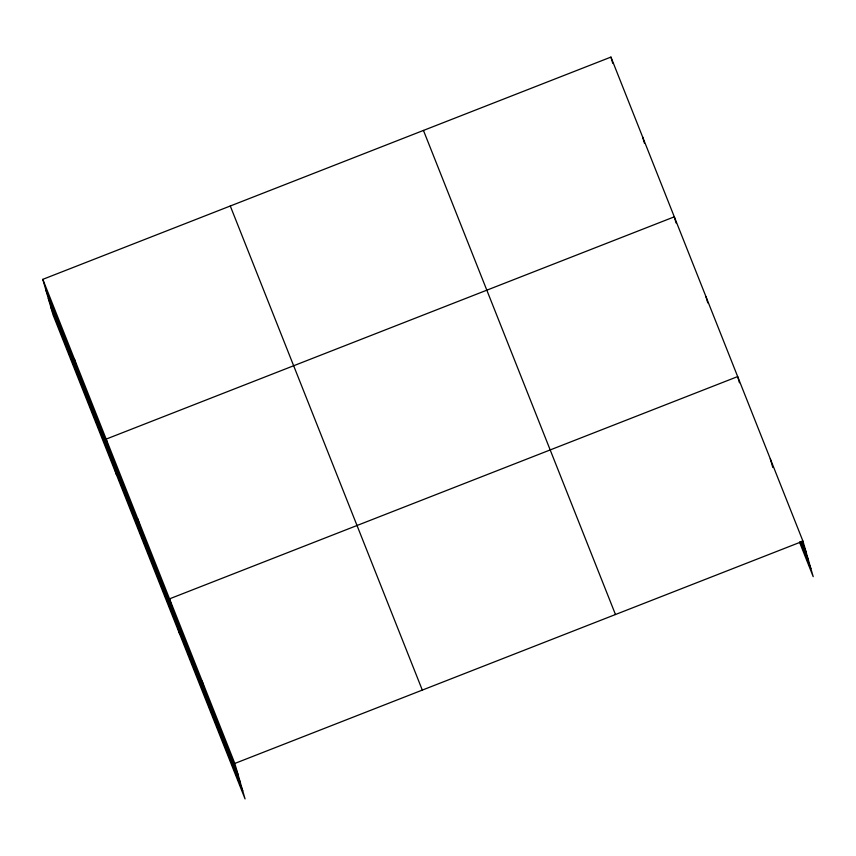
<?xml version="1.0" encoding="UTF-8"?>
<svg xmlns="http://www.w3.org/2000/svg" width="856" height="856" viewBox="0 0 856 856"><rect width="100%" height="100%" fill="white"/><g stroke="black" fill="none" stroke-linecap="round" stroke-linejoin="round"><path stroke-width="1.28" d="M42.8 279.345L234.822 763.445L245.062 798.916L53.04 314.826L42.8 279.345L610.938 57.085L802.96 541.174L813.2 576.655L799.558 542.255M234.822 763.445L802.96 541.174M801.772 541.206L806.159 552.259M801.173 541.88L808.481 560.306M800.157 541.581L810.878 568.598M423.453 130.433L615.475 614.522M230.285 205.996L422.308 690.097M45.999 290.43L238.022 774.53M48.321 298.487L240.343 782.577M50.718 306.78L242.74 790.869M770.314 458.88L772.808 467.504M739.445 382.739L737.669 376.587L169.541 598.847L179.781 634.328M705.986 296.711L707.762 302.864M676.08 222.988L674.303 216.836L106.165 439.096L116.405 474.577M642.621 136.96L644.397 143.113M610.938 57.085L612.714 63.237M202.177 681.141L205.376 692.226M137.848 518.971L141.047 530.057M74.483 359.22L77.682 370.306"/></g></svg>
